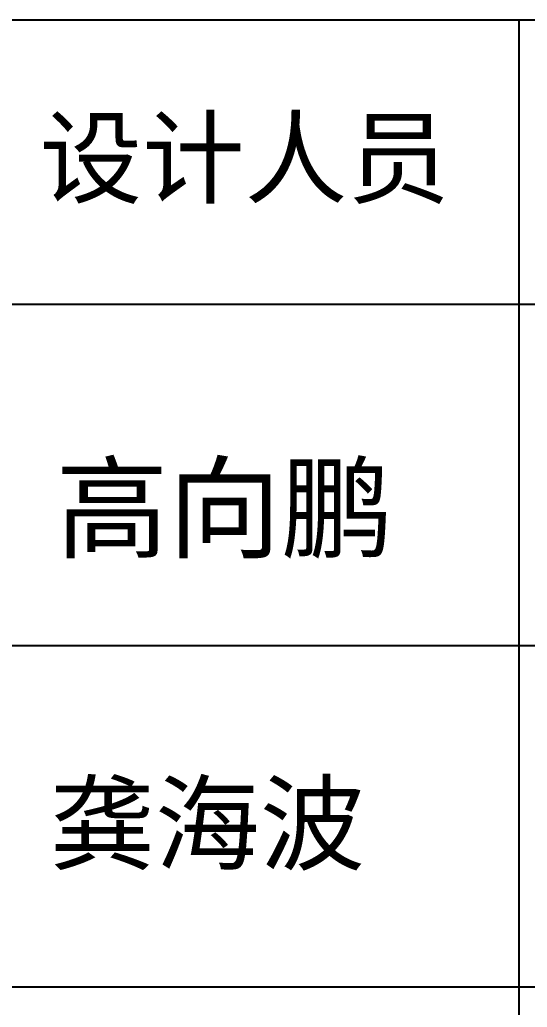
# Model space of a CAD drawing. Extents: x -17471 to 313636, y -71590 to 757901.
# Drawn here: x 121664 to 123281, y 116826 to 119975 of the extents above; entities that cross this region are included whole.
import ezdxf

# ---------------------------------------------------------------- set-up
doc = ezdxf.new("R2010")
doc.units = 0
doc.header["$LTSCALE"] = 1000
doc.header["$MEASUREMENT"] = 0
doc.layers.add('图框', color=7, linetype='Continuous')
doc.styles.add('STYLE-黑体', font='simhei.ttf')
doc.styles.add('宋体', font='')
doc.styles.get('宋体').set_extended_font_data('SimSun')

# ---------------------------------------------------------------- blocks, each defined once
blk = doc.blocks.new('建筑图签A1')
at = {"layer": '图框', "color": 0}
for p, q in [((119627.9, 48385), (125100, 48385)), ((119627.9, 48385), (125100, 48385)), ((119627.9, 48385), (125100, 48385)), ((119654, 48385), (125100, 48385)), ((119654, 48385), (125100, 48385)), ((119654, 48385), (125100, 48385)), ((119654, 48385), (125100, 48385)), ((119654, 48385), (125100, 48385)), ((123255.8, 42217.6), (123255.8, 48385)), ((119627.9, 47478), (125100, 47478)), ((119627.9, 47478), (125100, 47478)), ((119627.9, 46389.7), (125100, 46389.7)), ((119627.9, 45301.3), (125100, 45301.3))]:
    blk.add_line(p, q, dxfattribs=at)
at = {"layer": '图框', "color": 0, "width": 1.000001}
for s, height, style, p in [('设计人员', 239.44, '宋体', (121727.6, 47824.8)), ('龚海波', 245.41, 'STYLE-黑体', (121759.8, 45698.8))]:
    blk.add_text(s, height=height, dxfattribs=dict(at, style=style)).set_placement(p)
at = {"layer": '图框', "color": 4, "style": 'STYLE-黑体'}
blk.add_text('高向鹏', height=262.94, dxfattribs=at).set_placement((121778.7, 46695.7))

msp = doc.modelspace()

# ---------------------------------------------------------------- block references
msp.add_blockref('建筑图签A1', (0, 71590.1))

doc.saveas('drawing.dxf')
